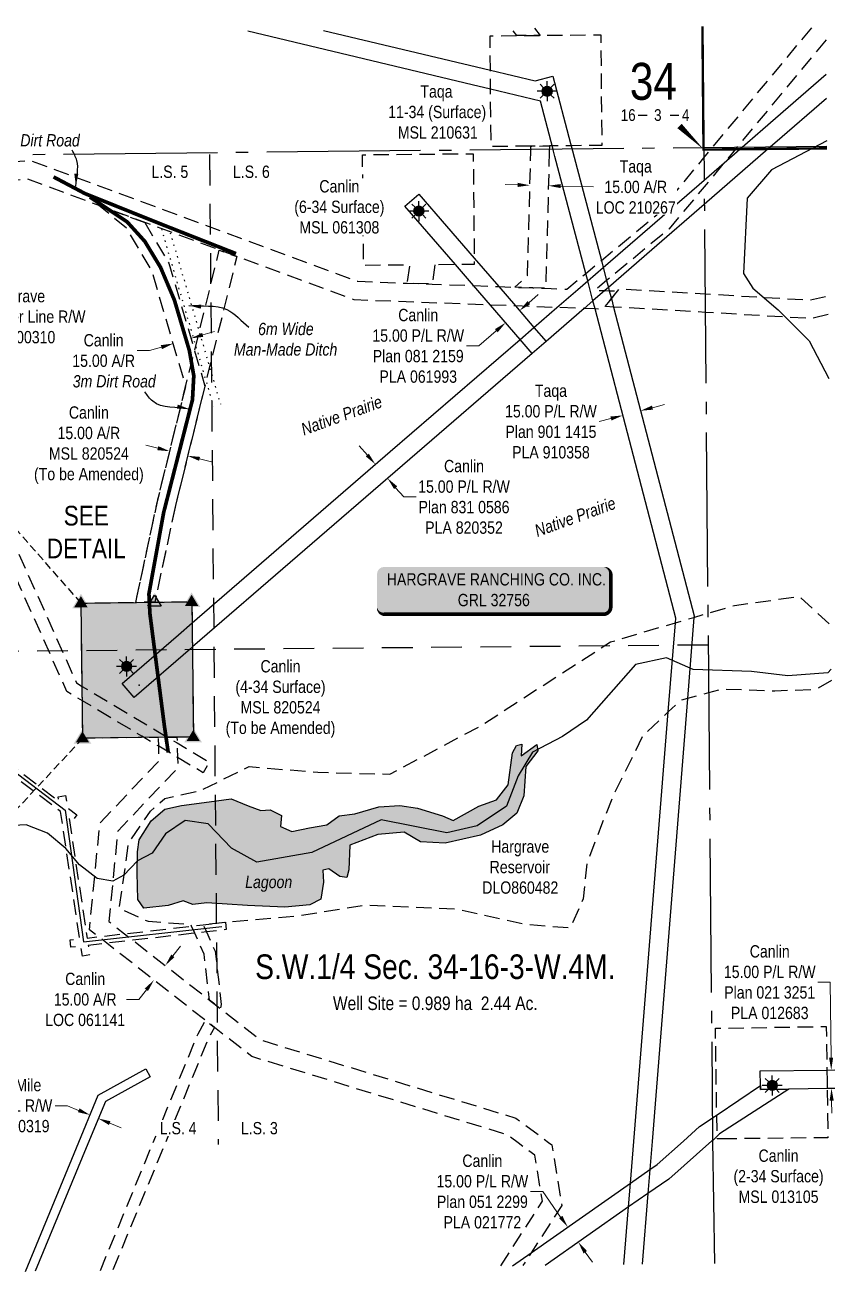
# Model space of a CAD drawing. Extents: x 543710 to 551603, y 5581272 to 5585858.
# Drawn here: x 546581 to 547239, y 5581277 to 5582298 of the extents above; entities that cross this region are included whole.
import ezdxf
from ezdxf.enums import TextEntityAlignment as Align

# ---------------------------------------------------------------- set-up
doc = ezdxf.new("R2010")
doc.units = 0
doc.header["$LTSCALE"] = 5
doc.header["$PDSIZE"] = 0.5
for name, pattern in [('foc-ACCESSROAD', [3.75, 2.5, -1.25]), ('foc-FLOWLINE', [3.75, 2.5, -1.25]), ('foc-LSD', [8, 5, -3]), ('foc-QUARTERLINE', [33, 25, -3, 2, -3]), ('foc-TIELINE', [1.875, 1.25, -0.625]), ('foc-TOPO', [1, 0.2, -0.8])]:
    doc.linetypes.add(name, pattern=pattern)
doc.layers.get('Defpoints').update_dxf_attribs({"color": 9})
for name, color, linetype in [('10', 1, 'Continuous'), ('9', 3, 'Continuous'), ('AS-FENCE', 48, 'foc-FENCE'), ('AS-OWNER', 7, 'Continuous'), ('AS-POWER', 104, 'foc-POWER'), ('AS-ROADS', 254, 'Continuous'), ('AS-SYMBOL', 7, 'Continuous'), ('C-AR', 13, 'foc-ACCESSROAD'), ('C-RW', 13, 'Continuous'), ('C-SYMBOL', 7, 'Continuous'), ('C-WS', 13, 'foc-ACCESSROAD'), ('C-WS-S', 8, 'Continuous'), ('DETAIL-T', 7, 'Continuous'), ('F-AR', 190, 'foc-ACCESSROAD'), ('F-EZE', 190, 'foc-FLOWLINE'), ('F-FLOWLINE', 190, 'foc-FLOWLINE'), ('F-RW', 190, 'Continuous'), ('F-WS', 190, 'foc-ACCESSROAD'), ('F-WS-S', 8, 'Continuous'), ('GRL', 7, 'Continuous'), ('L-AREAREQUIRED', 7, 'Continuous'), ('L-MON', 1, 'Continuous'), ('L-QSEC', 8, 'foc-QUARTERLINE'), ('L-SECLBL', 7, 'Continuous'), ('L-SECTION-LSD', 7, 'foc-LSD'), ('L-TIE', 7, 'foc-TIELINE'), ('P-PROPOSED', 10, 'Continuous'), ('P-PROPOSED-H', 21, 'Continuous'), ('T-CREEK', 160, 'Continuous'), ('T-LOW-AREA', 48, 'foc-TOPO'), ('T-WATER', 160, 'Continuous'), ('T-WATER-H', 133, 'Continuous'), ('T-WATER-T', 170, 'Continuous')]:
    doc.layers.add(name, color=color, linetype=linetype)
for name, color, linetype, lineweight in [('AS-GENERAL', 48, 'Continuous', 18), ('C-AR-T', 13, 'Continuous', 9), ('C-RW-T', 13, 'Continuous', 9), ('C-WS-T', 13, 'Continuous', 9), ('F-AR-T', 190, 'Continuous', 9), ('F-EZE-T', 190, 'Continuous', 9), ('F-RW-T', 190, 'Continuous', 9), ('F-WS-T', 190, 'Continuous', 9), ('T-TEXT', 48, 'Continuous', 18)]:
    doc.layers.add(name, color=color, linetype=linetype, lineweight=lineweight)
doc.layers.add('AS-PIPE-AG', color=7, linetype='Continuous', true_color=0x7d00fa)
doc.layers.add('oil_and_gas_wells_pt', color=7, linetype='Continuous', true_color=0xad5f21)
doc.styles.add('100L', font='ARIALN.TTF', dxfattribs={"height": 11})
doc.styles.add('175L', font='ARIALN.TTF', dxfattribs={"height": 20})
doc.styles.add('80', font='ARIALN.TTF', dxfattribs={"height": 10})
doc.styles.add('80CG', font='ARIALN.TTF', dxfattribs={"height": 10})
doc.styles.add('80L', font='ARIALN.TTF', dxfattribs={"height": 10})
doc.styles.add('foc-LtypeFont', font='ARIALN.TTF', dxfattribs={"height": 7.35})
doc.styles.add('SIMPLEX', font='ARIALN.TTF')
doc.linetypes.add('foc-FENCE', pattern='A,10,-1,["X",foc-LtypeFont,S=0.2,R=0,X=-0.625,Y=-0.75],-1.24', length=12.24)
doc.linetypes.add('foc-POWER', pattern='A,6,-1,["P",foc-LtypeFont,S=0.2,R=0,X=-0.625,Y=-0.75],-1.24,4', length=12.24)
doc.linetypes.add('foc-TOPO-flowdirection-NOLINE', pattern='A,0,[">",foc-LtypeFont,S=0.3,R=0,X=0,Y=-0.945],-20,[">",foc-LtypeFont,S=0.3,R=0,X=0,Y=-0.945],0', length=20)
doc.dimstyles.new('Compass 5 000', dxfattribs={"dimscale": 5, "dimtxt": 9, "dimasz": 2, "dimexe": 0.2, "dimexo": 0.0625, "dimgap": 0.5, "dimtad": 0, "dimtih": 1, "dimtoh": 1, "dimzin": 0, "dimdsep": 46, "dimtxsty": '80CG', "dimcen": 0.1, "dimse1": 1, "dimse2": 1, "dimclrd": 256, "dimclrt": 256, "dimaunit": 1, "dimadec": 4, "dimazin": 0, "dimtfac": 0.06, "dimtofl": 0, "dimtmove": 0, "dimatfit": 1, "dimfxl": 0.2, "dimtolj": 1, "dimtzin": 0, "dimlwd": -1, "dimarcsym": 0})

# ---------------------------------------------------------------- blocks, each defined once
blk = doc.blocks.new('L-SECLBL')
at = {"layer": '9', "color": 7}
for p, q in [((-5.1, -27.8), (-12.3, -27.8)), ((20.7, -27.8), (13.5, -27.8))]:
    blk.add_line(p, q, dxfattribs=at)
at = {"layer": '10', "color": 2, "style": 'SIMPLEX'}
blk.add_attdef('SEC', text='', height=30, dxfattribs=at).set_placement((0, 0), align=Align.MIDDLE)
at = {"layer": '10', "color": 5, "style": '80L'}
blk.add_attdef('TWP', text='', height=9.5, dxfattribs=at).set_placement((-14.4, -27.4), align=Align.MIDDLE_RIGHT)
blk.add_attdef('RGE', text='', height=9.5, dxfattribs=at).set_placement((3.6, -27.4), align=Align.MIDDLE_CENTER)
blk.add_attdef('MER', text='', height=9.5, dxfattribs=at).set_placement((23.2, -27.4), align=Align.MIDDLE_LEFT)
blk = doc.blocks.new('STRIA')
blk.add_hatch(color=255).paths.add_polyline_path([(-0.04, 1.52), (-1.47, -0.87), (1.39, -0.87)])
blk = doc.blocks.new('STRIAA')
blk.add_blockref('STRIA', (0, 0))
blk = doc.blocks.new('STRIB')
at = {"color": 1}
blk.add_solid([(-1.12, -0.67), (-0.04, 1.13), (1.04, -0.67)], dxfattribs=at)
blk = doc.blocks.new('STRIBB')
blk.add_blockref('STRIB', (0, 0))
blk = doc.blocks.new('STRICC')
for name in ['STRIAA', 'STRIBB']:
    blk.add_blockref(name, (0, 0))
blk = doc.blocks.new('fdspike')
blk.add_blockref('STRICC', (0, 0))
blk = doc.blocks.new('TRIA')
blk.add_hatch(color=255).paths.add_polyline_path([(-0.04, 1.52), (-1.47, -0.87), (1.39, -0.87)])
blk = doc.blocks.new('TRIAA')
blk.add_blockref('TRIA', (0, 0))
blk = doc.blocks.new('TRIB')
at = {"color": 1}
blk.add_lwpolyline([(-1.12, -0.67), (-0.04, 1.13), (1.04, -0.67)], close=True, dxfattribs=at)
blk = doc.blocks.new('TRIBB')
blk.add_blockref('TRIB', (0, 0))
blk = doc.blocks.new('TRICC')
for name in ['TRIAA', 'TRIBB']:
    blk.add_blockref(name, (0, 0))
blk = doc.blocks.new('plspike')
blk.add_blockref('TRICC', (0, 0))
blk = doc.blocks.new('GAS')
h = blk.add_hatch(color=255)
h.dxf.hatch_style = 1
edge = h.paths.add_edge_path()
edge.add_arc((0, 0), 0.9, 0, 360)
for p, q in [((-0.81, 0), (-1.62, 0)), ((-0.57, 0.57), (-1.14, 1.14)), ((0, 0.81), (0, 1.62)), ((0.57, 0.57), (1.14, 1.14)), ((1.62, 0), (0.81, 0)), ((-0.57, -0.57), (-1.14, -1.14)), ((0, -0.81), (0, -1.62)), ((1.14, -1.14), (0.57, -0.57))]:
    blk.add_line(p, q)
blk.add_circle((0, 0), 0.8)
blk = doc.blocks.new('RISER')
h = blk.add_hatch(color=255)
h.dxf.hatch_style = 1
edge = h.paths.add_edge_path()
edge.add_arc((0, 0), 0.7, 0, 360)
blk.add_hatch(color=13).paths.add_polyline_path([(0.58, -0.15), (-0.58, -0.15, 0.774597)])
at = {"color": 13}
blk.add_line((-0.58, -0.15), (0.58, -0.15), dxfattribs=at)
blk.add_circle((0, 0), 0.6, dxfattribs=at)
blk = doc.blocks.new('*U43')
h = blk.add_hatch(color=59)
edge = h.paths.add_edge_path()
edge.add_line((-89, -20), (89, -20))
edge.add_arc((89, -14), 6, 270, 360)
edge.add_line((95, -14), (95, 12.5))
edge.add_arc((89, 12.5), 6, 0, 90)
edge.add_line((89, 18.5), (-89, 18.5))
edge.add_arc((-89, 12.5), 6, 90, 180)
edge.add_line((-95, 12.5), (-95, -14))
edge.add_arc((-89, -14), 6, 180, 270)
at = {"color": 1, "flags": 128}
blk.add_lwpolyline([(-89, -20, 3, 3, 0), (89, -20, 3, 3, 0.414214), (95, -14, 3, 3, 0), (95, 12.5, 3, 0, 0.414214), (89, 18.5, 0, 0, 0), (-89, 18.5, 0, 0, 0.414214), (-95, 12.5, 0, 0, 0), (-95, -14, 0, 3, 0.414214)], format="xyseb", close=True, dxfattribs=at)
blk.add_lwpolyline([(-44.4, -13.5, 0, 7.5, 0), (0, 0, 0, 0, 0)], format="xyseb", dxfattribs=at)
at = {"color": 1, "style": '80'}
blk.add_attdef('ENTER_TEXT_001', (-36, -5), '', height=10, dxfattribs=at)
blk = doc.blocks.new('*D45')
at = {"layer": 'Defpoints', "color": 0, "transparency": 16777216}
for p in [(546486.8, 5582051.8), (546491.4, 5582042.6), (546482.4, 5582038.1)]:
    blk.add_point(p, dxfattribs=at)
at = {"layer": 'F-EZE-T', "transparency": 16777216}
for p, q in [((546495.7, 5582056.3), (546505.4, 5582061.1)), ((546505.4, 5582061.1), (546515.4, 5582061.1)), ((546468.9, 5582042.9), (546459.9, 5582038.5))]:
    blk.add_line(p, q, dxfattribs=at)
for points in [[(546495, 5582057.8), (546496.5, 5582054.8), (546486.8, 5582051.8)], [(546468.1, 5582044.4), (546469.6, 5582041.5), (546477.8, 5582047.4)]]:
    blk.add_solid(points, dxfattribs=at)
at = {"layer": 'F-EZE-T', "transparency": 16777216, "insert": (546573.6, 5582061.1), "char_height": 10, "attachment_point": 5, "style": '80CG'}
blk.add_mtext('\\A1;Hargrave\\P10.00 Water Line R/W\\PEZE 900310', dxfattribs=at)
blk = doc.blocks.new('*D46')
at = {"layer": 'C-AR-T', "transparency": 16777216}
for p, q in [((546700.9, 5581541.8), (546707.1, 5581549.7)), ((546679.4, 5581514.3), (546673.2, 5581506.4)), ((546673.2, 5581506.4), (546663.2, 5581506.4))]:
    blk.add_line(p, q, dxfattribs=at)
for points in [[(546699.6, 5581542.9), (546702.2, 5581540.8), (546694.8, 5581534)], [(546678.1, 5581515.3), (546680.7, 5581513.2), (546685.5, 5581522.1)]]:
    blk.add_solid(points, dxfattribs=at)
at = {"layer": 'Defpoints', "color": 0, "transparency": 16777216}
for p in [(546691.4, 5581536.6), (546682.2, 5581524.8), (546685.5, 5581522.1)]:
    blk.add_point(p, dxfattribs=at)
at = {"layer": 'C-AR-T', "transparency": 16777216, "insert": (546629.7, 5581506.4), "char_height": 10, "attachment_point": 5, "style": '80CG'}
blk.add_mtext('\\A1;Canlin\\P15.00 A/R\\PLOC 061141', dxfattribs=at)
blk = doc.blocks.new('*D47')
at = {"layer": 'Defpoints', "color": 0, "transparency": 16777216}
for p in [(546633.7, 5581412.5), (546631.1, 5581406.3), (546637.9, 5581403.5)]:
    blk.add_point(p, dxfattribs=at)
at = {"layer": 'F-RW-T', "transparency": 16777216}
for p, q in [((546615.2, 5581420.1), (546605.2, 5581420.1)), ((546624.4, 5581416.3), (546615.2, 5581420.1)), ((546649.7, 5581405.9), (546658.9, 5581402.1))]:
    blk.add_line(p, q, dxfattribs=at)
for points in [[(546625.1, 5581417.9), (546623.8, 5581414.8), (546633.7, 5581412.5)], [(546650.3, 5581407.4), (546649, 5581404.4), (546640.4, 5581409.7)]]:
    blk.add_solid(points, dxfattribs=at)
at = {"layer": 'F-RW-T', "transparency": 16777216, "insert": (546568.9, 5581420.1), "char_height": 10, "attachment_point": 5, "style": '80CG'}
blk.add_mtext('\\A1;Forty Mile\\P7.32 P/L R/W\\PDPL 840319', dxfattribs=at)
blk = doc.blocks.new('*D48')
at = {"layer": 'Defpoints', "color": 0, "transparency": 16777216}
for p in [(547060.5, 5582003.7), (547074.9, 5582007.4), (547066.4, 5581980.9)]:
    blk.add_point(p, dxfattribs=at)
at = {"layer": 'F-RW-T', "transparency": 16777216}
for p, q in [((547090.5, 5581987.2), (547100.2, 5581989.8)), ((547056.7, 5581978.4), (547047.1, 5581975.9))]:
    blk.add_line(p, q, dxfattribs=at)
for points in [[(547090.1, 5581988.9), (547090.9, 5581985.6), (547080.8, 5581984.7)], [(547056.3, 5581980), (547057.2, 5581976.8), (547066.4, 5581980.9)]]:
    blk.add_solid(points, dxfattribs=at)
at = {"layer": 'F-RW-T', "transparency": 16777216, "insert": (547008, 5581975.9), "char_height": 10, "attachment_point": 5, "style": '80CG'}
blk.add_mtext('\\A1;Taqa\\P15.00 P/L R/W\\PPlan 901 1415\\PPLA 910358', dxfattribs=at)
blk = doc.blocks.new('*D49')
at = {"layer": 'C-RW-T', "transparency": 16777216}
for p, q in [((546990.1, 5582072.5), (546997.6, 5582079.1)), ((546963.6, 5582049.7), (546949.3, 5582037.4)), ((546949.3, 5582037.4), (546939.3, 5582037.4))]:
    blk.add_line(p, q, dxfattribs=at)
for points in [[(546989, 5582073.8), (546991.1, 5582071.3), (546982.5, 5582066)], [(546962.5, 5582051), (546964.7, 5582048.4), (546971.2, 5582056.2)]]:
    blk.add_solid(points, dxfattribs=at)
at = {"layer": 'Defpoints', "color": 0, "transparency": 16777216}
for p in [(546957.4, 5582095.1), (546946.1, 5582085.3), (546971.2, 5582056.2)]:
    blk.add_point(p, dxfattribs=at)
at = {"layer": 'C-RW-T', "transparency": 16777216, "insert": (546900.2, 5582037.4), "char_height": 10, "attachment_point": 5, "style": '80CG'}
blk.add_mtext('\\A1;Canlin\\P15.00 P/L R/W\\PPlan 081 2159\\PPLA 061993', dxfattribs=at)
blk = doc.blocks.new('*D50')
at = {"layer": 'Defpoints', "color": 0, "transparency": 16777216}
for p in [(546991, 5582170.7), (547005.9, 5582167.5), (547006, 5582170.3)]:
    blk.add_point(p, dxfattribs=at)
at = {"layer": 'F-AR-T', "transparency": 16777216}
for p, q in [((546980.9, 5582168.2), (546970.9, 5582168.5)), ((547015.9, 5582167.3), (547042.6, 5582166.5))]:
    blk.add_line(p, q, dxfattribs=at)
for points in [[(546981, 5582169.9), (546980.9, 5582166.5), (546990.9, 5582167.9)], [(547016, 5582168.9), (547015.9, 5582165.6), (547005.9, 5582167.5)]]:
    blk.add_solid(points, dxfattribs=at)
at = {"layer": 'F-AR-T', "transparency": 16777216, "insert": (547076.9, 5582166.5), "char_height": 10, "attachment_point": 5, "style": '80CG', "bg_fill": 3, "box_fill_scale": 1.1, "bg_fill_color": 256, "bg_fill_true_color": 13158600, "bg_fill_transparency": 0}
blk.add_mtext('\\A1;Taqa\\P15.00 A/R\\PLOC 210267', dxfattribs=at)
blk = doc.blocks.new('*D51')
at = {"layer": 'C-RW-T', "transparency": 16777216}
for p, q in [((546858.9, 5581948.7), (546852.3, 5581956.3)), ((546881.8, 5581922.2), (546888.4, 5581914.7)), ((546888.4, 5581914.7), (546898.4, 5581914.7))]:
    blk.add_line(p, q, dxfattribs=at)
for points in [[(546860.1, 5581949.8), (546857.6, 5581947.6), (546865.4, 5581941.2)], [(546883.1, 5581923.3), (546880.6, 5581921.1), (546875.3, 5581929.8)]]:
    blk.add_solid(points, dxfattribs=at)
at = {"layer": 'Defpoints', "color": 0, "transparency": 16777216}
for p in [(546866.3, 5581941.9), (546876.2, 5581930.5), (546875.3, 5581929.8)]:
    blk.add_point(p, dxfattribs=at)
at = {"layer": 'C-RW-T', "transparency": 16777216, "insert": (546937.4, 5581914.7), "char_height": 10, "attachment_point": 5, "style": '80CG'}
blk.add_mtext('\\A1;Canlin\\P15.00 P/L R/W\\PPlan 831 0586\\PPLA 820352', dxfattribs=at)
blk = doc.blocks.new('*D52')
at = {"layer": 'C-RW-T', "transparency": 16777216}
for p, q in [((547001.4, 5581350.3), (546991.4, 5581350.3)), ((547015.9, 5581329.6), (547001.4, 5581350.3)), ((547035.9, 5581301.1), (547041.7, 5581292.9))]:
    blk.add_line(p, q, dxfattribs=at)
for points in [[(547017.3, 5581330.6), (547014.6, 5581328.6), (547021.7, 5581321.4)], [(547037.3, 5581302), (547034.5, 5581300.1), (547030.2, 5581309.3)]]:
    blk.add_solid(points, dxfattribs=at)
at = {"layer": 'Defpoints', "color": 0, "transparency": 16777216}
for p in [(547019.6, 5581319.9), (547021.7, 5581321.4), (547028.1, 5581307.8)]:
    blk.add_point(p, dxfattribs=at)
at = {"layer": 'C-RW-T', "transparency": 16777216, "insert": (546952.3, 5581350.3), "char_height": 10, "attachment_point": 5, "style": '80CG'}
blk.add_mtext('\\A1;Canlin\\P15.00 P/L R/W\\PPlan 051 2299\\PPLA 021772', dxfattribs=at)
blk = doc.blocks.new('*D53')
at = {"layer": 'C-RW-T', "transparency": 16777216}
for p, q in [((547234.8, 5581520.4), (547224.8, 5581520.4)), ((547235.6, 5581459.1), (547234.8, 5581520.4)), ((547236, 5581424.1), (547236.1, 5581414.1))]:
    blk.add_line(p, q, dxfattribs=at)
for points in [[(547237.2, 5581459.1), (547233.9, 5581459), (547235.7, 5581449.1)], [(547237.7, 5581424.1), (547234.3, 5581424.1), (547235.9, 5581434.1)]]:
    blk.add_solid(points, dxfattribs=at)
at = {"layer": 'Defpoints', "color": 0, "transparency": 16777216}
for p in [(547213.7, 5581448.8), (547235.7, 5581449.1), (547213.8, 5581433.8)]:
    blk.add_point(p, dxfattribs=at)
at = {"layer": 'C-RW-T', "transparency": 16777216, "insert": (547185.7, 5581520.4), "char_height": 10, "attachment_point": 5, "style": '80CG'}
blk.add_mtext('\\A1;Canlin\\P15.00 P/L R/W\\PPlan 021 3251\\PPLA 012683', dxfattribs=at)
blk = doc.blocks.new('*D55')
at = {"layer": 'C-AR-T', "transparency": 16777216}
for p, q in [((546688.7, 5581954.3), (546679, 5581956.8)), ((546722.6, 5581945.6), (546732.3, 5581943.1))]:
    blk.add_line(p, q, dxfattribs=at)
for points in [[(546689.1, 5581955.9), (546688.3, 5581952.7), (546698.4, 5581951.8)], [(546723, 5581947.2), (546722.2, 5581944), (546712.9, 5581948.1)]]:
    blk.add_solid(points, dxfattribs=at)
at = {"layer": 'Defpoints', "color": 0, "transparency": 16777216}
for p in [(546698.4, 5581951.8), (546698.6, 5581952.5), (546713.1, 5581948.7)]:
    blk.add_point(p, dxfattribs=at)
at = {"layer": 'C-AR-T', "transparency": 16777216, "insert": (546632.7, 5581956.8), "char_height": 10, "attachment_point": 5, "style": '80CG'}
blk.add_mtext('\\A1;Canlin\\P15.00 A/R\\PMSL 820524\\P(To be Amended)', dxfattribs=at)
blk = doc.blocks.new('*D56')
at = {"layer": 'C-AR-T', "transparency": 16777216}
for p, q in [((546725.2, 5582046.3), (546734.8, 5582049.1)), ((546682, 5582033.6), (546672, 5582033.6)), ((546691.6, 5582036.4), (546682, 5582033.6))]:
    blk.add_line(p, q, dxfattribs=at)
for points in [[(546724.7, 5582047.9), (546725.6, 5582044.7), (546715.6, 5582043.5)], [(546691.1, 5582038), (546692.1, 5582034.8), (546701.2, 5582039.3)]]:
    blk.add_solid(points, dxfattribs=at)
at = {"layer": 'Defpoints', "color": 0, "transparency": 16777216}
for p in [(546699.2, 5582046), (546713.6, 5582050.3), (546701.2, 5582039.3)]:
    blk.add_point(p, dxfattribs=at)
at = {"layer": 'C-AR-T', "transparency": 16777216, "insert": (546644.7, 5582033.6), "char_height": 10, "attachment_point": 5, "style": '80CG'}
blk.add_mtext('\\A1;Canlin\\P15.00 A/R', dxfattribs=at)

msp = doc.modelspace()

# ---------------------------------------------------------------- hatches: boundary and pattern name
at = {"layer": 'P-PROPOSED-H'}
h = msp.add_hatch(color=256, dxfattribs=at)
h.dxf.hatch_style = 1
h.paths.add_polyline_path([(546626.429, 5581828.436), (546716.351, 5581829.522), (546717.589, 5581719.675), (546627.722, 5581718.554)])
at = {"layer": 'T-WATER-H'}
h = msp.add_hatch(color=256, dxfattribs=at)
h.dxf.hatch_style = 1
h.paths.add_polyline_path([(546673.516, 5581636.061), (546683.228, 5581651.546), (546694.344, 5581661.024), (546707.98, 5581664.021), (546726.258, 5581666.338), (546736.428, 5581667.726), (546748.231, 5581669.349), (546762.097, 5581663.799), (546772.267, 5581659.872), (546779.916, 5581660.33), (546789.169, 5581655.945), (546788.453, 5581646.925), (546797.477, 5581642.763), (546811.83, 5581645.774), (546825.925, 5581648.287), (546836.123, 5581655.46), (546848.614, 5581657.306), (546868.267, 5581662.856), (546885.14, 5581664.008), (546899.493, 5581661.691), (546919.833, 5581655.46), (546928.628, 5581651.756), (546949.456, 5581663.314), (546963.78, 5581668.629), (546973.262, 5581680.881), (546976.729, 5581706.774), (546979.995, 5581712.848), (546984.349, 5581713.803), (546983.833, 5581704.391), (546996.639, 5581713.476), (546997.327, 5581708.305), (546987.615, 5581695.673), (546985.982, 5581671.862), (546980.195, 5581657.764), (546968.879, 5581648.3), (546950.831, 5581639.975), (546922.154, 5581633.272), (546902.043, 5581634.424), (546888.865, 5581642.292), (546867.35, 5581640.433), (546844.689, 5581631.885), (546843.744, 5581611.778), (546842.34, 5581605.43), (546836.553, 5581606.294), (546827.73, 5581612.655), (546822.659, 5581611.503), (546823.232, 5581601.804), (546821.198, 5581587.784), (546812.088, 5581583.268), (546791.805, 5581581.396), (546761.438, 5581582.836), (546728.55, 5581584.996), (546717.262, 5581583.556), (546709.155, 5581586.593), (546697.008, 5581582.836), (546677.47, 5581580.663), (546672.542, 5581587.601), (546671.826, 5581609.16), (546672.113, 5581626.217)])

# ---------------------------------------------------------------- linework, layer by layer
at = {"layer": 'AS-FENCE', "flags": 128}
msp.add_lwpolyline([(546666.33, 5581775.674), (546662.709, 5581773.289), (546660.475, 5581776.897), (546663.971, 5581779.24), (546666.33, 5581775.674)], dxfattribs=at)
at = {"layer": 'AS-PIPE-AG', "flags": 128}
msp.add_lwpolyline([(546663.144, 5581777.028), (546662.758, 5581776.74), (546662.536, 5581777.783), (546663.037, 5581777.958)], dxfattribs=at)
at = {"layer": 'AS-POWER'}
msp.add_lwpolyline([(546270.18, 5581921.937), (546613.315, 5581660.265), (546628.418, 5581553.339), (546740.58, 5581565.794)], dxfattribs=at)
at = {"layer": 'AS-ROADS', "const_width": 2.999, "flags": 128}
for points in [[(546752.203, 5582112.337), (546689.502, 5582137.07), (546629.509, 5582161.164), (546604.027, 5582174.673)], [(546633.526, 5582158.323), (546663.851, 5582138.077), (546678.111, 5582122.336), (546690.879, 5582101.258), (546702.195, 5582074.532), (546714.276, 5582033.758), (546717.91, 5582013.144), (546716.853, 5581993.691), (546693.452, 5581902.076), (546681.469, 5581835.9), (546682.297, 5581819.623), (546693.876, 5581729.812), (546697.152, 5581707.041)]]:
    msp.add_lwpolyline(points, dxfattribs=at)
at = {"layer": 'C-AR', "flags": 128}
for points in [[(547231.426, 5582285.95), (547157.781, 5582197.185), (547148.671, 5582186.205), (547132.428, 5582166.627), (547104.151, 5582132.546), (547053.243, 5582090.518), (547043.699, 5582082.639), (547051.745, 5582082.338), (547055.429, 5582082.201), (547062.172, 5582081.948), (547057.098, 5582075.833), (547051.769, 5582069.409), (547049.912, 5582067.17), (547043.822, 5582067.398), (547034.88, 5582067.732), (547012.863, 5582068.558), (546979.2, 5582069.818), (546958.779, 5582070.583), (546848.157, 5582074.728), (546752.807, 5582109.978), (546738.647, 5582115.212), (546583.039, 5582172.743), (546435.791, 5582163.466), (546431.103, 5582164.163), (546419.067, 5582165.952), (546328.563, 5582179.402), (546328.419, 5582194.817), (546367.581, 5582188.996), (546410.835, 5582182.569), (546422.871, 5582180.78), (546436.438, 5582178.764), (546585.297, 5582188.142), (546851.156, 5582089.853), (546891.333, 5582088.346), (546911.446, 5582087.593), (546945.181, 5582086.329), (546965.599, 5582085.564), (546993.305, 5582084.527), (547008.281, 5582083.966), (547020.797, 5582083.497), (547036.249, 5582096.252), (547048.974, 5582106.757), (547093.935, 5582143.873), (547132.22, 5582190.196), (547137.826, 5582196.979), (547221.601, 5582297.954)], [(547233.308, 5582062.767), (547219.082, 5582059.58), (547133.33, 5582064.618), (547058.88, 5582068.992), (547051.769, 5582069.409), (547057.098, 5582075.833), (547062.172, 5582081.948), (547063.656, 5582083.737), (547133.197, 5582079.651), (547217.858, 5582074.677), (547233.178, 5582078.11)], [(546967.186, 5581289.933), (547001.089, 5581342.395), (546994.912, 5581379.755), (546981.419, 5581389.847), (546972.718, 5581396.362), (546765.064, 5581459.98), (546734.706, 5581483.704), (546727.099, 5581489.649), (546647.205, 5581552.081), (546640.468, 5581557.347), (546633.169, 5581563.05), (546641.67, 5581649.665), (546689.75, 5581700.412), (546689.411, 5581712.097), (546689.202, 5581719.321), (546704.202, 5581719.508), (546704.338, 5581714.825), (546704.681, 5581702.986), (546704.923, 5581694.62), (546656.096, 5581643.081), (546648.903, 5581569.793), (546661.729, 5581559.77), (546668.468, 5581554.503), (546730.665, 5581505.9), (546739.352, 5581499.11), (546772.113, 5581473.51), (546979.612, 5581409.938), (547006.09, 5581390.122), (547008.728, 5581388.151), (547016.833, 5581339.121), (546991.916, 5581300.564), (546985.18, 5581290.141)], [(547238.608, 5581434.174), (547232.639, 5581434.088), (547232.411, 5581449.012), (547238.482, 5581449.085)]]:
    msp.add_lwpolyline(points, dxfattribs=at)
msp.add_lwpolyline([(546678.103, 5582137.573), (546697.673, 5582104.507), (546726.901, 5582004.805), (546702.991, 5581907.733), (546686.258, 5581829.159), (546670.89, 5581828.973), (546688.376, 5581911.088), (546711.377, 5582004.466), (546683.814, 5582098.487), (546663.446, 5582132.903), (546640.807, 5582151.344)], close=True, dxfattribs=at)
at = {"layer": 'C-RW'}
for points in [[(547231.827, 5582238.392), (547189.802, 5582202.015), (547184.537, 5582197.46), (547132.554, 5582152.385), (547090.03, 5582115.524), (547054.716, 5582084.914), (547051.745, 5582082.338), (547042.102, 5582073.979), (547034.88, 5582067.732), (547004.041, 5582041.06), (546992.71, 5582031.292), (546887.332, 5581940.215), (546716.953, 5581792.829), (546715.295, 5581791.396), (546669.413, 5581751.665), (546659.602, 5581763.003), (546705.486, 5581802.732), (546716.711, 5581812.447), (546877.488, 5581951.603), (546982.89, 5582042.662), (546994.209, 5582052.442), (547012.863, 5582068.558), (547029.768, 5582083.162), (547037.853, 5582090.147), (547050.466, 5582101.08), (547078.219, 5582125.136), (547132.38, 5582172.081), (547148.671, 5582186.205), (547161.378, 5582197.222), (547179.98, 5582213.348), (547231.661, 5582258.082)], [(547238.608, 5581434.174), (547232.639, 5581434.088), (547201.22, 5581433.633), (547178.231, 5581433.312), (547178.183, 5581436.536), (547178.007, 5581448.341), (547232.411, 5581449.012), (547238.482, 5581449.085)], [(546976.904, 5581290.045), (546991.916, 5581300.564), (547072.556, 5581357.065), (547088.322, 5581368.111), (547094.186, 5581372.219), (547115.677, 5581391.349), (547128.758, 5581403.079), (547138.86, 5581409.917), (547139.115, 5581410.09), (547142.955, 5581412.689), (547178.183, 5581436.536), (547178.231, 5581433.312), (547201.22, 5581433.633), (547144.802, 5581397.088), (547143.215, 5581395.659), (547139.278, 5581391.613), (547138.713, 5581391.608), (547103.653, 5581360.444), (547086.783, 5581348.796), (547071.023, 5581337.914), (547003.188, 5581290.348)]]:
    msp.add_lwpolyline(points, dxfattribs=at)
msp.add_lwpolyline([(547004.041, 5582041.06), (546992.71, 5582031.292), (546982.89, 5582042.662), (546958.779, 5582070.583), (546945.181, 5582086.329), (546930.372, 5582103.48), (546889.392, 5582150.935), (546900.704, 5582160.698), (546945.698, 5582108.606), (546965.599, 5582085.564), (546979.2, 5582069.818), (546994.209, 5582052.442), (547004.041, 5582041.06)], close=True, dxfattribs=at)
at = {"layer": 'C-WS', "flags": 128}
msp.add_lwpolyline([(546994.531, 5582295.564), (546999.124, 5582289.674), (546980.261, 5582289.494), (546975.681, 5582295.366)], dxfattribs=at)
for points in [[(546913.816, 5582103.323), (546911.446, 5582087.593), (546891.333, 5582088.346), (546893.56, 5582103.131), (546855.812, 5582102.761), (546854.947, 5582192.692), (546944.872, 5582193.558), (546945.698, 5582108.606), (546945.746, 5582103.625), (546930.372, 5582103.48), (546913.816, 5582103.323)], [(546702.991, 5581907.733), (546686.26, 5581829.168), (546716.351, 5581829.522), (546717.589, 5581719.675), (546704.202, 5581719.508), (546689.202, 5581719.321), (546627.722, 5581718.554), (546626.429, 5581828.436), (546670.89, 5581828.973), (546688.374, 5581911.108), (546738.647, 5582115.212), (546752.807, 5582109.978), (546702.991, 5581907.733)], [(547154.99, 5581393.18), (547142.989, 5581393.041), (547142.929, 5581397.04), (547142.668, 5581414.071), (547141.616, 5581483.029), (547231.606, 5581484.404), (547232.125, 5581450.393), (547232.352, 5581435.47), (547232.983, 5581394.085), (547154.99, 5581393.18)]]:
    msp.add_lwpolyline(points, close=True, dxfattribs=at)
at = {"layer": 'F-AR', "flags": 128}
msp.add_lwpolyline([(547006.68, 5582195.613), (547003.698, 5582084.138), (546993.305, 5582084.527), (546978.741, 5582085.072), (546988.975, 5582094.68), (546991.67, 5582195.456), (546991.783, 5582199.682), (546996.495, 5582199.728), (547006.793, 5582199.829), (547006.68, 5582195.613)], close=True, dxfattribs=at)
at = {"layer": 'F-EZE', "flags": 128}
msp.add_lwpolyline([(546331.933, 5581869.51), (546331.865, 5581877.082), (546608.399, 5581667.513), (546607.858, 5581671.09), (546613.786, 5581671.985), (546615.246, 5581662.324), (546623.034, 5581656.422), (546619.414, 5581651.644), (546616.531, 5581653.829), (546631.28, 5581556.301), (546640.468, 5581557.347), (546661.729, 5581559.77), (546716.063, 5581565.959), (546725.592, 5581567.044), (546743.559, 5581569.091), (546744.236, 5581563.136), (546728.182, 5581561.306), (546718.653, 5581560.22), (546668.468, 5581554.503), (546647.205, 5581552.081), (546632.177, 5581550.369), (546633.355, 5581542.578), (546627.428, 5581541.682), (546626.218, 5581549.691), (546618.169, 5581548.773), (546617.49, 5581554.729), (546625.321, 5581555.622), (546609.684, 5581659.018), (546331.933, 5581869.51)], close=True, dxfattribs=at)
at = {"layer": 'F-FLOWLINE', "flags": 128}
msp.add_lwpolyline([(546369.26, 5582288.985), (546418.539, 5582189.521), (546422.871, 5582180.78), (546431.103, 5582164.163), (546558.206, 5581907.63), (546622.669, 5581763.554), (546627.341, 5581760.766), (546694.939, 5581720.433), (546704.338, 5581714.825), (546730.561, 5581699.179), (546725.442, 5581690.6), (546704.681, 5581702.986), (546689.411, 5581712.097), (546675.831, 5581720.2), (546627.486, 5581749.046), (546614.839, 5581756.591), (546549.167, 5581903.371), (546419.067, 5582165.952), (546410.835, 5582182.569), (546407.445, 5582189.407), (546358.168, 5582288.868)], dxfattribs=at)
at = {"layer": 'F-RW'}
for points in [[(547067.262, 5581291.087), (547071.023, 5581337.914), (547072.556, 5581357.065), (547075.273, 5581390.897), (547103.326, 5581740.07), (547109.14, 5581812.427), (547109.447, 5581816.261), (547043.822, 5582067.398), (547042.102, 5582073.979), (547037.853, 5582090.147), (547036.249, 5582096.252), (547011.256, 5582191.343), (547010.122, 5582195.648), (547009.519, 5582197.952), (546999.499, 5582236.239), (546958.937, 5582245.913), (546944.115, 5582249.448), (546761.724, 5582293.115)], [(546823.383, 5582293.763), (546947.589, 5582264.027), (546958.789, 5582261.357), (546995.176, 5582252.682), (547009.665, 5582256.47), (547024.01, 5582201.741), (547024.469, 5582199.994), (547025.567, 5582195.809), (547048.974, 5582106.757), (547050.466, 5582101.08), (547053.243, 5582090.518), (547054.716, 5582084.914), (547055.429, 5582082.201), (547056.651, 5582077.55), (547057.098, 5582075.833), (547058.88, 5582068.992), (547124.208, 5581818.084), (547124.109, 5581816.84), (547118.845, 5581750.839), (547090.151, 5581391.063), (547088.322, 5581368.111), (547086.783, 5581348.796), (547082.199, 5581291.259)], [(546581.162, 5581285.485), (546622.651, 5581385.849), (546640.306, 5581428.566), (546679.062, 5581449.924), (546682.592, 5581443.518), (546646.084, 5581423.4), (546630.6, 5581385.938), (546589.113, 5581285.577)]]:
    msp.add_lwpolyline(points, dxfattribs=at)
at = {"layer": 'F-WS', "flags": 128}
msp.add_lwpolyline([(546991.783, 5582199.682), (546959.382, 5582199.373), (546958.937, 5582245.913), (546958.789, 5582261.357), (546958.522, 5582289.286), (546980.261, 5582289.494), (546999.124, 5582289.674), (547048.435, 5582290.145), (547049.294, 5582200.232), (547024.469, 5582199.996), (547009.022, 5582199.85), (547006.793, 5582199.829), (546996.495, 5582199.729), (546991.783, 5582199.682)], close=True, dxfattribs=at)
for points in [[(547235.814, 5581765.521), (547222.843, 5581758.216), (547189.984, 5581756.864), (547147.133, 5581758.393), (547136.063, 5581755.436), (547118.845, 5581750.839), (547113.077, 5581749.299), (547103.326, 5581740.07), (547082.642, 5581720.495), (547059.889, 5581674.885), (547049.08, 5581648.145), (547037.284, 5581617.557), (547034.132, 5581588.064), (547023.492, 5581564.439), (546987.73, 5581567.146), (546931.414, 5581579.547), (546856.65, 5581582.796), (546802.316, 5581574.015), (546743.559, 5581569.091), (546725.592, 5581567.044), (546728.182, 5581561.306), (546735.303, 5581545.529), (546740.271, 5581502.28), (546739.352, 5581499.11), (546730.665, 5581505.9), (546726.395, 5581543.07), (546718.653, 5581560.22), (546716.063, 5581565.959), (546715.556, 5581567.083), (546681.083, 5581569.62), (546657.458, 5581580.261), (546665.022, 5581633.715), (546682.793, 5581659.298), (546694.277, 5581669.608), (546722.717, 5581675.881), (546762.809, 5581695.577), (546818.766, 5581691.001), (546877.227, 5581689.411), (546950.364, 5581728.404), (547056.313, 5581796.853), (547109.14, 5581812.427), (547124.109, 5581816.84), (547135.49, 5581820.195), (547157.051, 5581826.552), (547209.745, 5581833.859), (547235.437, 5581810.217)], [(546642.078, 5581286.187), (546683.471, 5581386.526), (546721.355, 5581478.367), (546726.593, 5581487.902), (546727.099, 5581489.649), (546734.706, 5581483.704), (546729.604, 5581474.416), (546693.396, 5581386.636), (546652.004, 5581286.301)]]:
    msp.add_lwpolyline(points, dxfattribs=at)
at = {"layer": 'GRL', "color": 30, "const_width": 1.999}
for points in [[(547232.168, 5582197.922), (547184.29, 5582197.428), (547161.143, 5582197.19), (547157.547, 5582197.152), (547137.602, 5582196.947), (547131.94, 5582196.889), (547131.055, 5582297.001)], [(547131.055, 5582297.001), (547131.94, 5582196.889), (547137.602, 5582196.947), (547157.547, 5582197.152), (547161.143, 5582197.19), (547184.29, 5582197.428), (547232.168, 5582197.922)]]:
    msp.add_lwpolyline(points, dxfattribs=at)
at = {"layer": 'L-QSEC'}
for p, q in [((547131.276, 5582297.003), (547139.278, 5581391.613)), ((547232.155, 5582199.44), (546328.46, 5582190.077)), ((547139.278, 5581391.613), (547140.876, 5581291.935))]:
    msp.add_line(p, q, dxfattribs=at)
at = {"layer": 'L-SECLBL', "flags": 128}
msp.add_lwpolyline([(547132.16, 5582196.921, 0, 5, 0), (547112.413, 5582216.093, 0, 0, 0)], format="xyseb", dxfattribs=at)
at = {"layer": 'L-SECTION-LSD'}
for p, q in [((546730.676, 5582192.761), (546737.756, 5581388.53)), ((547135.718, 5581794.376), (546332.218, 5581787.039))]:
    msp.add_line(p, q, dxfattribs=at)
at = {"layer": 'L-TIE'}
msp.add_line((546627.722, 5581718.554), (546315.864, 5581383.835), dxfattribs=at)
at = {"layer": 'L-TIE', "flags": 128}
msp.add_lwpolyline([(546626.429, 5581828.436), (546308.354, 5582189.869)], dxfattribs=at)
at = {"layer": 'oil_and_gas_wells_pt'}
for p in [(547004.918, 5582244.25), (546900.711, 5582146.915), (546673.491, 5581761.822), (547187.789, 5581436.569)]:
    msp.add_point(p, dxfattribs=at)
at = {"layer": 'P-PROPOSED', "flags": 128}
msp.add_lwpolyline([(546626.429, 5581828.436), (546716.351, 5581829.522), (546717.589, 5581719.675), (546627.722, 5581718.554)], close=True, dxfattribs=at)
at = {"layer": 'T-CREEK'}
for points in [[(547232.116, 5582204.094), (547187.036, 5582180.325), (547167.457, 5582157.517), (547164.406, 5582096.219), (547172.079, 5582084.189), (547192.54, 5582066.617), (547217.773, 5582041.582), (547233.745, 5582010.949)], [(547235.735, 5581774.84), (547232.902, 5581771.765), (547200.291, 5581769.366), (547170.956, 5581772.893), (547123.581, 5581774.579), (547101.746, 5581784.086), (547076.703, 5581778.505), (547036.813, 5581733.357), (547017.451, 5581720.007), (546993.087, 5581707.18), (546981.341, 5581688.055), (546971.944, 5581663.327), (546948.122, 5581647.326), (546923.387, 5581641.89), (546870.1, 5581652.371), (546813.835, 5581625.876), (546769.04, 5581617.98), (546748.442, 5581629.255), (546729.691, 5581649.045), (546710.842, 5581651.728), (546694.989, 5581640.831), (546684.126, 5581625.187), (546672.309, 5581619.122)], [(546672.309, 5581619.122), (546661.146, 5581607.422), (546652.139, 5581602.457), (546639.455, 5581604.646), (546625.093, 5581615.738), (546614.094, 5581628.993), (546599.172, 5581641.459), (546581.826, 5581648.144), (546560.783, 5581647.3)]]:
    msp.add_lwpolyline(points, dxfattribs=at)
at = {"layer": 'T-CREEK', "linetype": 'foc-TOPO-flowdirection-NOLINE', "flags": 128}
for points in [[(547232.116, 5582204.094), (547187.036, 5582180.325), (547167.457, 5582157.517), (547164.406, 5582096.219), (547172.079, 5582084.189), (547192.54, 5582066.617), (547217.773, 5582041.582), (547233.745, 5582010.949)], [(547235.735, 5581774.84), (547232.902, 5581771.765), (547200.291, 5581769.366), (547170.956, 5581772.893), (547123.581, 5581774.579), (547101.746, 5581784.086), (547076.703, 5581778.505), (547036.813, 5581733.357), (547017.451, 5581720.007), (546993.087, 5581707.18), (546981.341, 5581688.055), (546971.944, 5581663.327), (546948.122, 5581647.326), (546923.387, 5581641.89), (546870.1, 5581652.371), (546813.835, 5581625.876), (546769.04, 5581617.98), (546748.442, 5581629.255), (546729.691, 5581649.045), (546710.842, 5581651.728), (546694.989, 5581640.831), (546684.126, 5581625.187), (546672.309, 5581619.122), (546661.146, 5581607.422), (546652.139, 5581602.457), (546639.455, 5581604.646), (546625.093, 5581615.738), (546614.094, 5581628.993), (546599.172, 5581641.459), (546581.826, 5581648.144), (546560.783, 5581647.3), (546545.788, 5581632.901), (546537.958, 5581612.735), (546522.893, 5581591.446), (546505.855, 5581574.259), (546487.684, 5581559.22), (546469.036, 5581548.094), (546454.65, 5581548.835), (546446.954, 5581557.179), (546443.813, 5581572.133), (546451.354, 5581607.309), (546451.823, 5581622.608), (546447.151, 5581636.256), (546432.343, 5581647.815), (546406.329, 5581660.777), (546381.482, 5581667.405), (546337.543, 5581673.412), (546324.038, 5581683.283), (546318.623, 5581702.055), (546321.78, 5581741.272), (546320.935, 5581757.514), (546309.6, 5581764.756), (546282.265, 5581763.964), (546236.048, 5581744.681)]]:
    msp.add_lwpolyline(points, dxfattribs=at)
at = {"layer": 'T-LOW-AREA', "flags": 128}
for points in [[(546691.551, 5582132.496), (546733.776, 5581988.461)], [(546697.306, 5582134.183), (546739.531, 5581990.148)]]:
    msp.add_lwpolyline(points, dxfattribs=at)
at = {"layer": 'T-WATER', "flags": 128}
msp.add_lwpolyline([(546673.516, 5581636.061), (546683.228, 5581651.546), (546694.344, 5581661.024), (546707.98, 5581664.021), (546726.258, 5581666.338), (546736.428, 5581667.726), (546748.231, 5581669.349), (546762.097, 5581663.799), (546772.267, 5581659.872), (546779.916, 5581660.33), (546789.169, 5581655.945), (546788.453, 5581646.925), (546797.477, 5581642.763), (546811.83, 5581645.774), (546825.925, 5581648.287), (546836.123, 5581655.46), (546848.614, 5581657.306), (546868.267, 5581662.856), (546885.14, 5581664.008), (546899.493, 5581661.691), (546919.833, 5581655.46), (546928.628, 5581651.756), (546949.456, 5581663.314), (546963.78, 5581668.629), (546973.262, 5581680.881), (546976.729, 5581706.774), (546979.995, 5581712.848), (546984.349, 5581713.803), (546983.833, 5581704.391), (546996.639, 5581713.476), (546997.327, 5581708.305), (546987.615, 5581695.673), (546985.982, 5581671.862), (546980.195, 5581657.764), (546968.879, 5581648.3), (546950.831, 5581639.975), (546922.154, 5581633.272), (546902.043, 5581634.424), (546888.865, 5581642.292), (546867.35, 5581640.433), (546844.689, 5581631.885), (546843.744, 5581611.778), (546842.34, 5581605.43), (546836.553, 5581606.294), (546827.73, 5581612.655), (546822.659, 5581611.503), (546823.232, 5581601.804), (546821.198, 5581587.784), (546812.088, 5581583.268), (546791.805, 5581581.396), (546761.438, 5581582.836), (546728.55, 5581584.996), (546717.262, 5581583.556), (546709.155, 5581586.593), (546697.008, 5581582.836), (546677.47, 5581580.663), (546672.542, 5581587.601), (546671.826, 5581609.16), (546672.113, 5581626.217)], close=True, dxfattribs=at)

# ---------------------------------------------------------------- block references
at = {"layer": 'AS-OWNER'}
ref = msp.add_blockref('*U43', (546961.626, 5581839.326), dxfattribs=dict(at, xscale=0.99950818, yscale=0.99950818, zscale=0.99950818))
ref.add_attrib('ENTER_TEXT_001', ' HARGRAVE RANCHING CO. INC.', (546871.476, 5581842.743), dxfattribs={"layer": '0', "color": 1, "height": 9.99508, "style": '80'})
ref.add_attrib('ENTER_TEXT_002', 'GRL 32756', (546932.298, 5581825.907), dxfattribs={"layer": '0', "color": 1, "height": 9.9951, "style": '80'})
at = {"layer": 'AS-SYMBOL', "color": 4, "xscale": 5, "yscale": 5, "zscale": 5}
msp.add_blockref('RISER', (546663.04, 5581777.959), dxfattribs=at)
at = {"layer": 'C-WS-S', "color": 6, "xscale": 5, "yscale": 5, "zscale": 5}
for p in [(546900.711, 5582146.915), (547187.789, 5581436.569)]:
    msp.add_blockref('GAS', p, dxfattribs=at)
at = {"layer": 'C-WS-S', "color": 4, "xscale": 5, "yscale": 5, "zscale": 5}
msp.add_blockref('GAS', (546663.351, 5581777.007), dxfattribs=at)
at = {"layer": 'F-WS-S', "color": 6, "xscale": 5, "yscale": 5, "zscale": 5}
msp.add_blockref('GAS', (547004.918, 5582244.25), dxfattribs=at)
at = {"layer": 'L-MON', "color": 4, "xscale": 5, "yscale": 5, "zscale": 5}
for name, p in [('fdspike', (546626.429, 5581828.436)), ('plspike', (546686.26, 5581829.168)), ('fdspike', (546716.351, 5581829.522)), ('fdspike', (546627.722, 5581718.554)), ('fdspike', (546717.589, 5581719.675))]:
    msp.add_blockref(name, p, dxfattribs=at)
at = {"layer": 'L-SECLBL', "color": 4}
msp.add_blockref('L-SECLBL', (547091.211, 5582252.345), dxfattribs=at).add_auto_attribs({'SEC': '34', 'TWP': '16', 'RGE': '3', 'MER': '4'})

# ---------------------------------------------------------------- texts
at = {"layer": 'AS-GENERAL', "char_height": 9.99508, "attachment_point": 1, "style": '80L'}
for insert in [(546557.905, 5582209.418), (546619.583, 5582013.656)]:
    msp.add_mtext_dynamic_manual_height_columns('{\\fArial Narrow|b0|i1|c0|p34;3m Dirt Road}', width=69.58878, gutter_width=50, heights=[0], dxfattribs=dict(at, insert=insert))
at = {"layer": 'C-SYMBOL', "color": 3, "style": '175L'}
msp.add_text('S.W.1/4 Sec. 34-16-3-W.4M.', height=19.99016, dxfattribs=at).set_placement((546914.097, 5581517), align=Align.BOTTOM_CENTER)
at = {"layer": 'DETAIL-T', "color": 3, "insert": (546630.586, 5581886.145), "char_height": 16, "width": 63.63613, "attachment_point": 5, "style": '80CG'}
msp.add_mtext('SEE\\PDETAIL', dxfattribs=at)
at = {"layer": 'F-WS-T', "char_height": 10, "attachment_point": 1, "style": '80L'}
for s, width, insert in [('\\pi26.857;Taqa\\P\\pi0.68335;11-34 (Surface)\\P\\pi8.521;MSL 210631', 79.03382, (546875.13, 5582249.136)), ('\\pi7.7717;Hargrave\\P\\pi6.4927;Reservoir\\P\\pi0.47974;DLO860482', 61.27326, (546951.721, 5581635.657))]:
    msp.add_mtext_dynamic_manual_height_columns(s, width=width, gutter_width=50, heights=[0], dxfattribs=dict(at, insert=insert))
at = {"layer": 'L-AREAREQUIRED', "color": 5, "style": '100L'}
msp.add_text('Well Site = 0.989 ha  2.44 Ac.', height=10.99459, dxfattribs=at).set_placement((546914.097, 5581494.511), align=Align.BOTTOM_CENTER)
at = {"layer": 'T-TEXT', "insert": (546750.189, 5582056.167), "char_height": 9.99508, "attachment_point": 1, "style": '80L'}
msp.add_mtext_dynamic_manual_height_columns('\\pi19.938;{\\fArial Narrow|b0|i1|c0|p34;6m Wide\\P\\pi0.3261;Man-Made Ditch}', width=83.81047, gutter_width=50, heights=[0], dxfattribs=at)
at = {"layer": 'T-TEXT', "char_height": 9.99508, "attachment_point": 1, "rotation": 20, "style": '80L'}
for insert in [(546803.952, 5581973.884), (546993.668, 5581891.465)]:
    msp.add_mtext_dynamic_manual_height_columns('{\\fArial Narrow|b0|i1|c0|p34;Native Prairie}', width=68.56521, gutter_width=50, heights=[0], dxfattribs=dict(at, insert=insert))
at = {"layer": 'T-WATER-T', "insert": (546762.791, 5581606.861), "char_height": 10.00165, "attachment_point": 1, "style": '80L'}
msp.add_mtext_dynamic_manual_height_columns('\\pi-3.1531;{\\fArial Narrow|b0|i1|c0|p34;Lagoon}', width=31.26479, gutter_width=50, heights=[0], dxfattribs=at)

# ---------------------------------------------------------------- dimensions: what is measured, and where the dimension line sits
at = {"layer": 'C-AR-T'}
for p1, p2, distance, text, picture, middle in [((546713.578, 5582050.253), (546699.191, 5582046.035), 7.063, 'Canlin\\P15.00 A/R', '*D56', (546644.704, 5582033.631)), ((546713.093, 5581948.748), (546698.583, 5581952.454), 0.669, 'Canlin\\P15.00 A/R\\PMSL 820524\\P(To be Amended)', '*D55', (546632.658, 5581956.756)), ((546691.414, 5581536.572), (546682.177, 5581524.753), 4.247, 'Canlin\\P15.00 A/R\\PLOC 061141', '*D46', (546629.696, 5581506.379))]:
    dim = msp.add_aligned_dim(p1=p1, p2=p2, distance=distance, text=text, dimstyle='Compass 5 000', dxfattribs=at)
    dim.commit()
    dim.dimension.update_dxf_attribs({"geometry": picture, "text_midpoint": middle})
at = {"layer": 'C-RW-T'}
for base, p1, p2, angle, text, picture, middle in [((546971.173, 5582056.229), (546957.372, 5582095.091), (546946.055, 5582085.318), 220.810936, 'Canlin\\P15.00 P/L R/W\\PPlan 081 2159\\PPLA 061993', '*D49', (546900.239, 5582037.363)), ((547235.679, 5581449.052), (547213.845, 5581433.816), (547213.661, 5581448.781), 90.706751, 'Canlin\\P15.00 P/L R/W\\PPlan 021 3251\\PPLA 012683', '*D53', (547185.713, 5581520.373)), ((547021.668, 5581321.413), (547028.084, 5581307.805), (547019.577, 5581319.948), 125.015104, 'Canlin\\P15.00 P/L R/W\\PPlan 051 2299\\PPLA 021772', '*D52', (546952.335, 5581350.312))]:
    dim = msp.add_linear_dim(base=base, p1=p1, p2=p2, angle=angle, text=text, dimstyle='Compass 5 000', dxfattribs=at)
    dim.commit()
    dim.dimension.update_dxf_attribs({"geometry": picture, "text_midpoint": middle, "dimtype": 161})
dim = msp.add_aligned_dim(p1=(546866.309, 5581941.929), p2=(546876.155, 5581930.547), distance=-1.166, text='Canlin\\P15.00 P/L R/W\\PPlan 831 0586\\PPLA 820352', dimstyle='Compass 5 000', dxfattribs=at)
dim.commit()
dim.dimension.update_dxf_attribs({"geometry": '*D51', "text_midpoint": (546937.444, 5581914.658)})
at = {"layer": 'F-EZE-T'}
dim = msp.add_linear_dim(base=(546486.766, 5582051.819), p1=(546482.399, 5582038.13), p2=(546491.35, 5582042.566), angle=26.356784, text='Hargrave\\P10.00 Water Line R/W\\PEZE 900310', dimstyle='Compass 5 000', dxfattribs=at)
dim.commit()
dim.dimension.update_dxf_attribs({"geometry": '*D45', "text_midpoint": (546573.605, 5582061.061), "dimtype": 161})
at = {"layer": 'F-RW-T'}
dim = msp.add_aligned_dim(p1=(547074.91, 5582007.424), p2=(547060.479, 5582003.653), distance=23.473, text='Taqa\\P15.00 P/L R/W\\PPlan 901 1415\\PPLA 910358', dimstyle='Compass 5 000', dxfattribs=at)
dim.commit()
dim.dimension.update_dxf_attribs({"geometry": '*D48', "text_midpoint": (547007.977, 5581975.886)})
dim = msp.add_linear_dim(base=(546633.67, 5581412.509), p1=(546637.855, 5581403.49), p2=(546631.097, 5581406.283), angle=157.544602, text='Forty Mile\\P7.32 P/L R/W\\PDPL 840319', dimstyle='Compass 5 000', dxfattribs=at)
dim.commit()
dim.dimension.update_dxf_attribs({"geometry": '*D47', "text_midpoint": (546568.934, 5581420.148), "dimtype": 161})

# ---------------------------------------------------------------- leaders
at = {"layer": 'AS-GENERAL', "path_type": 1}
for points in [[(546622.152, 5582167.223), (546622.888, 5582188.151), (546619.127, 5582196.455)], [(546714.3, 5581986.028), (546684.565, 5581992.389), (546678.058, 5581999.99)]]:
    msp.add_leader(points, dimstyle='Compass 5 000', override={"dimgap": 0.5, "dimtad": 0}, dxfattribs=at)
at = {"layer": 'T-TEXT', "path_type": 1}
msp.add_leader([(546713.803, 5582070.329), (546744.827, 5582066.884), (546762.557, 5582052.545)], dimstyle='Compass 5 000', override={"dimgap": 0.5, "dimtad": 0}, dxfattribs=at)

# ---------------------------------------------------------------- next in the draw order: texts
at = {"layer": 'C-WS-T', "insert": (546799.147, 5582172.063), "char_height": 10.00011, "attachment_point": 1, "style": '80L', "bg_fill": 3, "box_fill_scale": 1.15, "bg_fill_color": 256, "bg_fill_true_color": 256, "bg_fill_transparency": 0}
msp.add_mtext_dynamic_manual_height_columns('\\pi20.752;Canlin\\P\\pi0.39408;(6-34 Surface)\\P\\pi4.5142;MSL 061308', width=72.62387, gutter_width=50, heights=[0], dxfattribs=at)
at = {"layer": 'C-WS-T', "char_height": 10.00011, "attachment_point": 1, "style": '80L', "bg_fill": 2}
for s, width, insert in [('\\pi28.739;Canlin\\P\\pi8.3802;(4-34 Surface)\\P\\pi12.524;MSL 820524\\P\\pi0.41627;(To be Amended)', 88.59612, (546743.347, 5581782.108)), ('\\pi20.752;Canlin\\P\\pi0.39408;(2-34 Surface)\\P\\pi4.4937;MSL 013105', 72.62387, (547155.876, 5581384.486))]:
    msp.add_mtext_dynamic_manual_height_columns(s, width=width, gutter_width=50, heights=[0], dxfattribs=dict(at, insert=insert))
at = {"layer": 'L-SECTION-LSD', "char_height": 10, "attachment_point": 1, "style": '100L', "bg_fill": 3, "bg_fill_color": 256, "bg_fill_transparency": 0}
for s, width, insert, box_fill_scale in [('\\pi1.7586;L.S. 5', 30.40114, (546681.743, 5582183.868), 1.5), ('L.S. 6', 30.48313, (546749.703, 5582183.868), 1.5), ('L.S. 3', 30.37591, (546756.207, 5581406.827), 1.5), ('\\pi1.986;L.S. 4', 30.53989, (546688.247, 5581406.827), 1.15)]:
    msp.add_mtext_dynamic_manual_height_columns(s, width=width, gutter_width=55, heights=[0], dxfattribs=dict(at, insert=insert, box_fill_scale=box_fill_scale))

# ---------------------------------------------------------------- next in the draw order: dimensions: what is measured, and where the dimension line sits
at = {"layer": 'F-AR-T'}
dim = msp.add_linear_dim(base=(547005.928, 5582167.527), p1=(546991.008, 5582170.704), p2=(547006.003, 5582170.303), angle=358.467842, text='Taqa\\P15.00 A/R\\PLOC 210267', dimstyle='Compass 5 000', override={"dimtfill": 1}, dxfattribs=at)
dim.commit()
dim.dimension.update_dxf_attribs({"geometry": '*D50', "text_midpoint": (547076.891, 5582166.546), "dimtype": 161})

doc.saveas('drawing.dxf')
